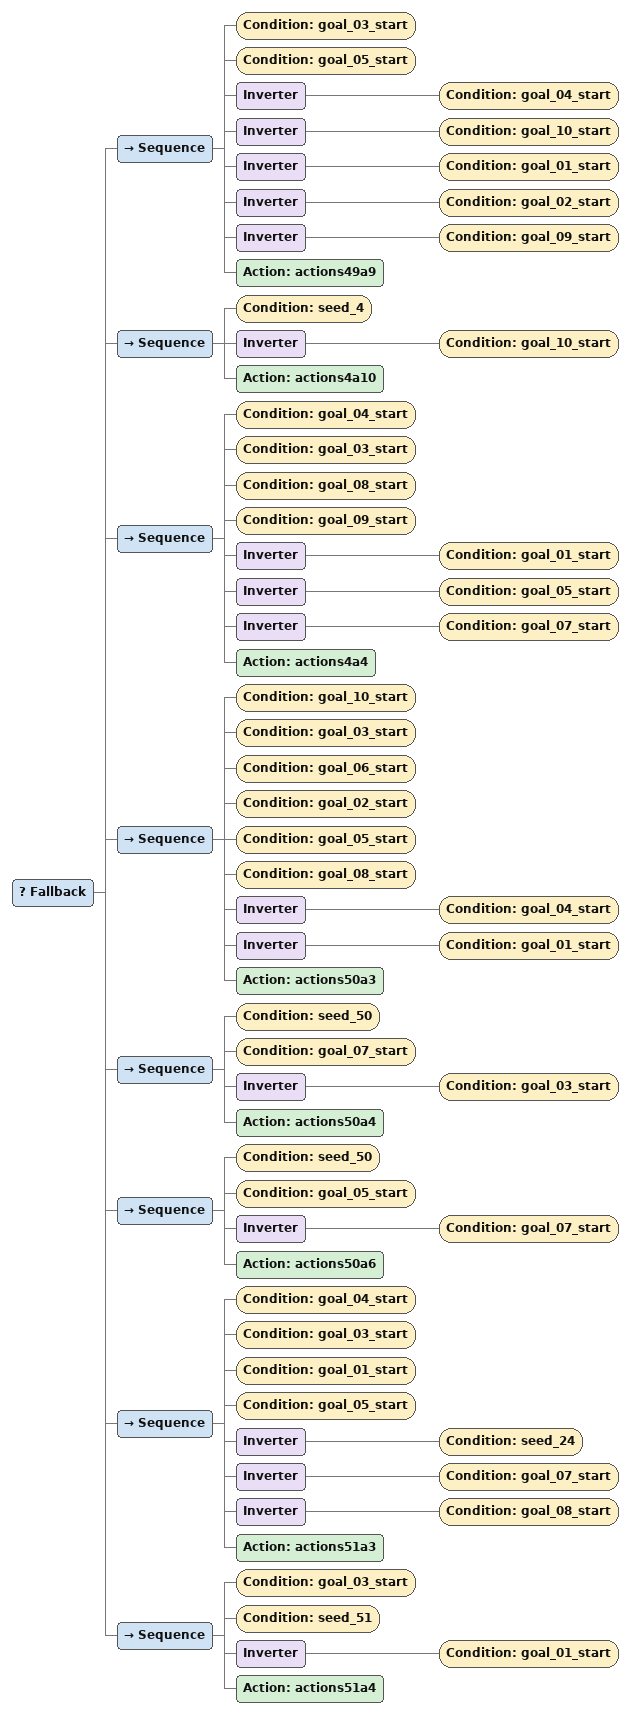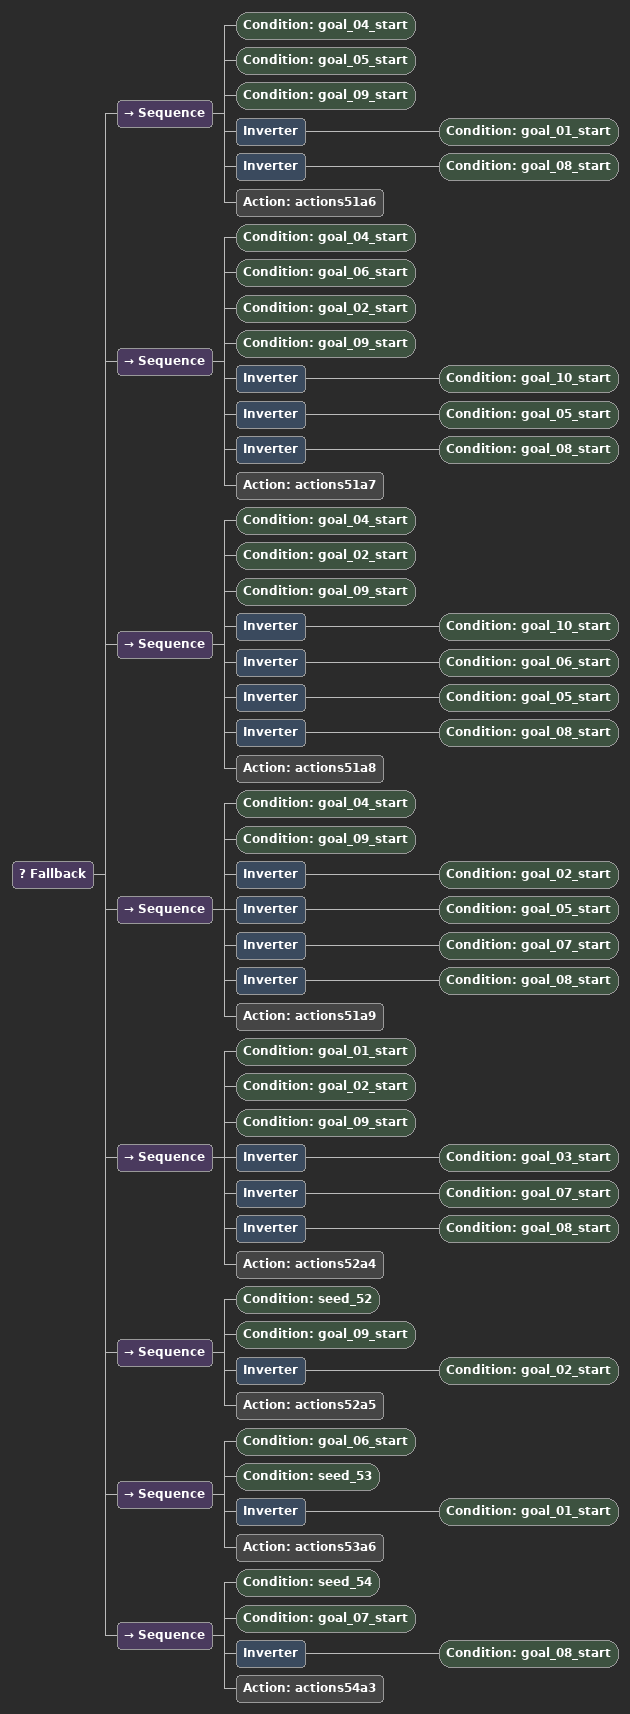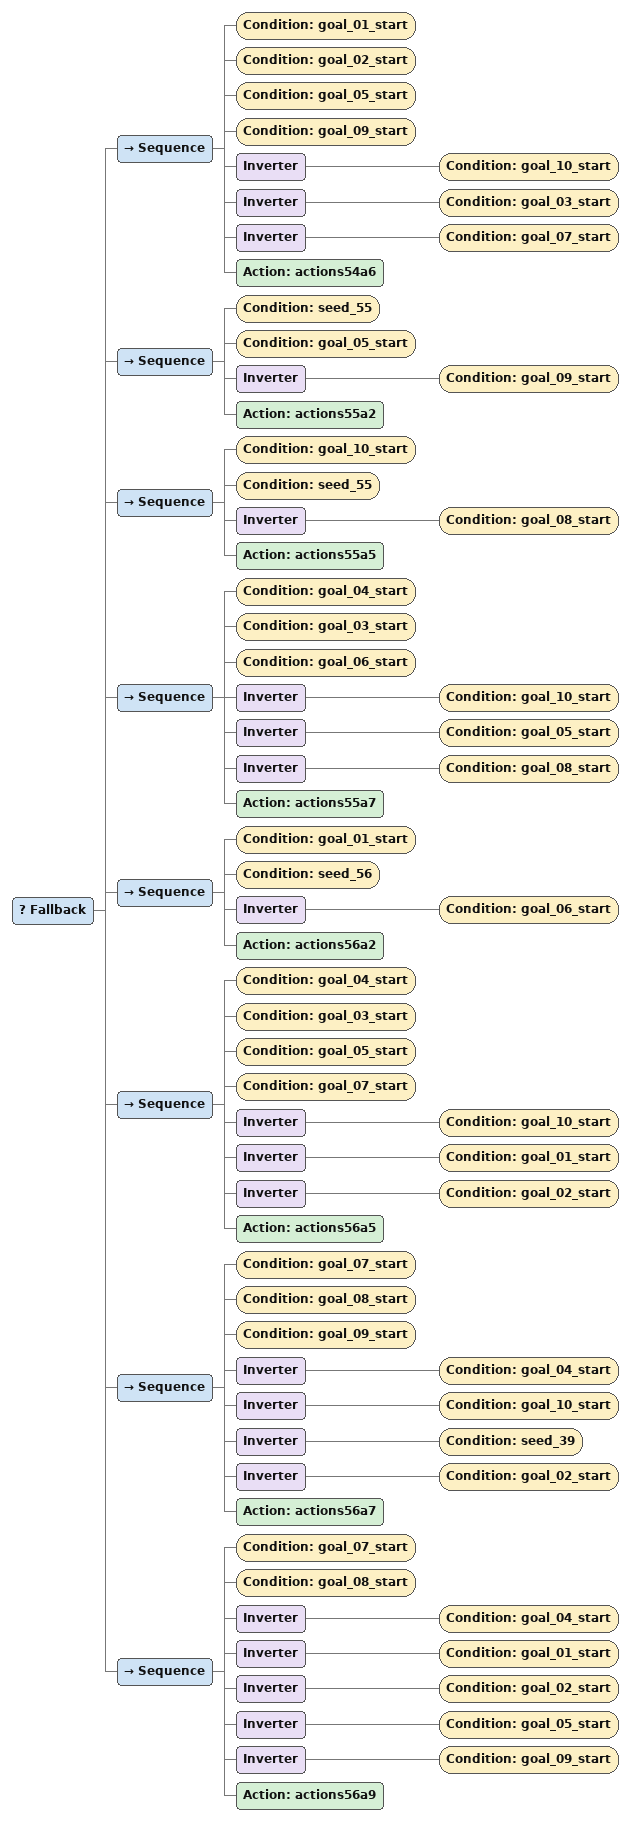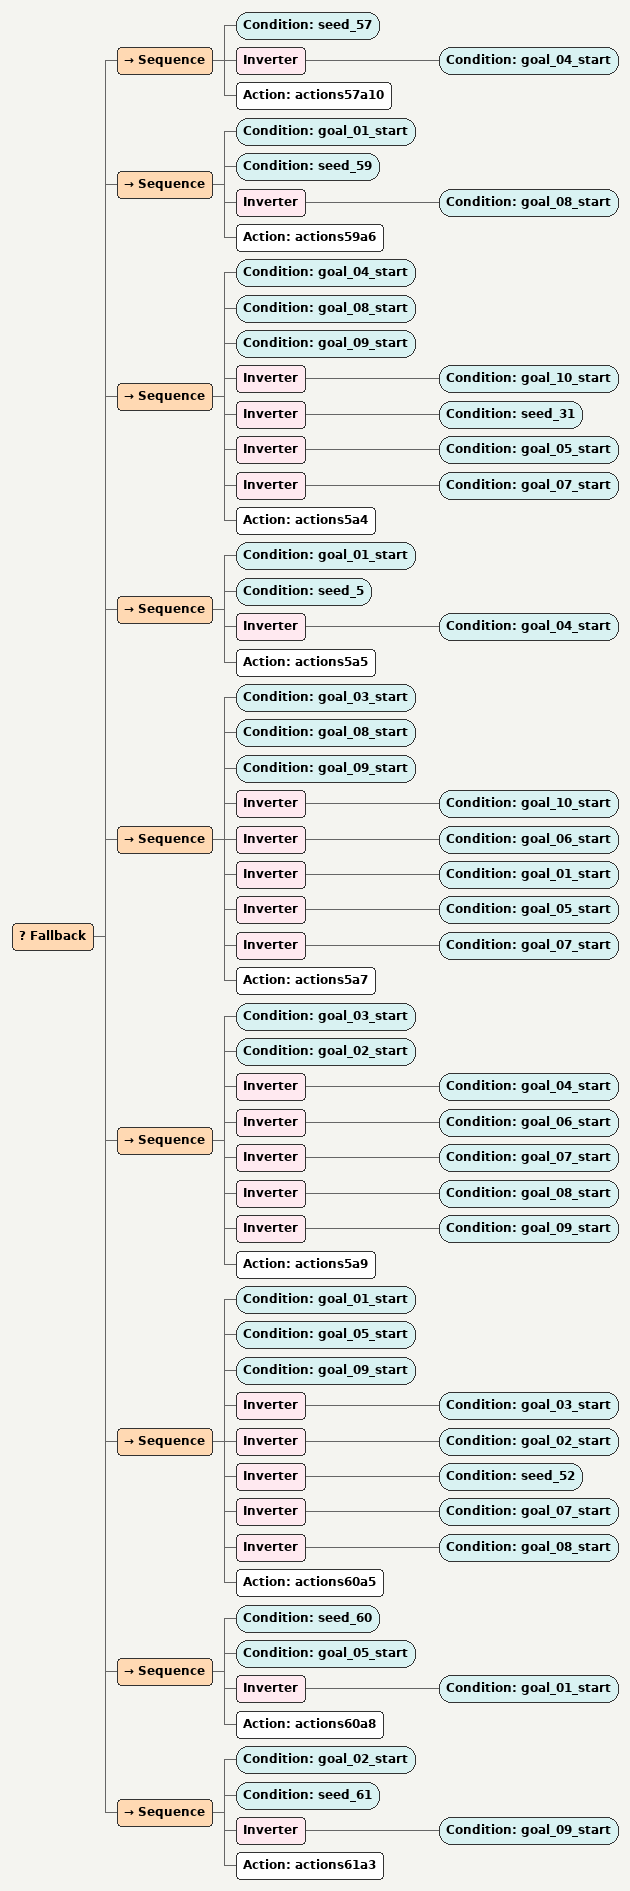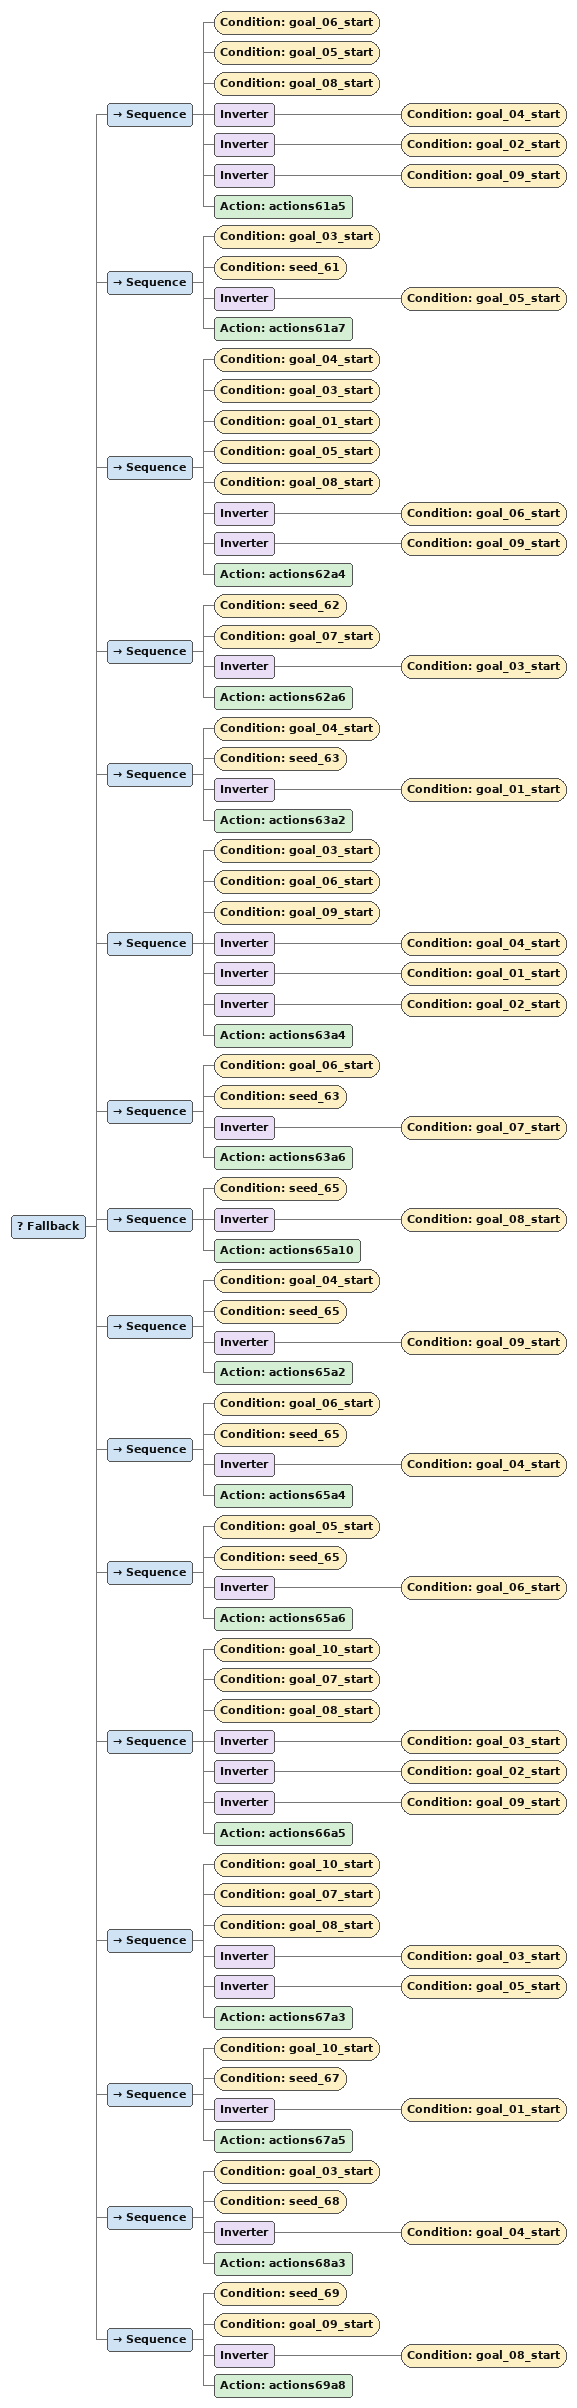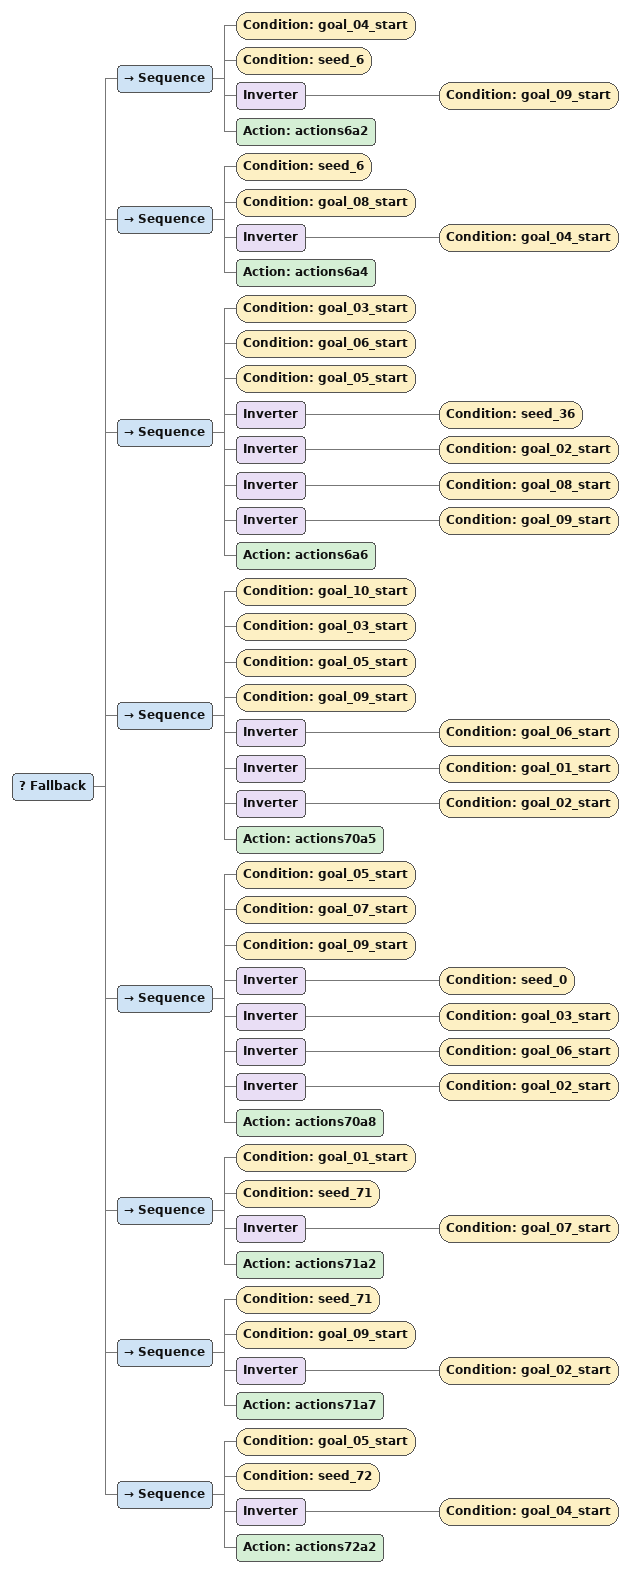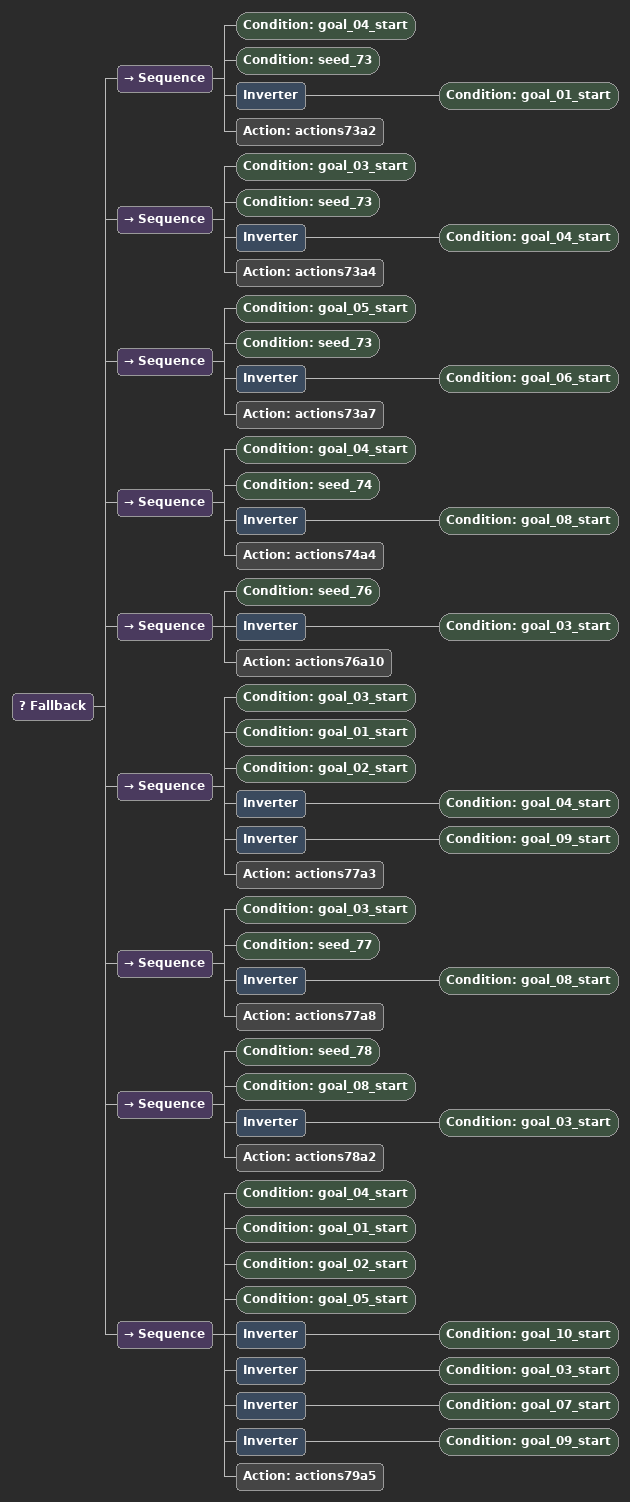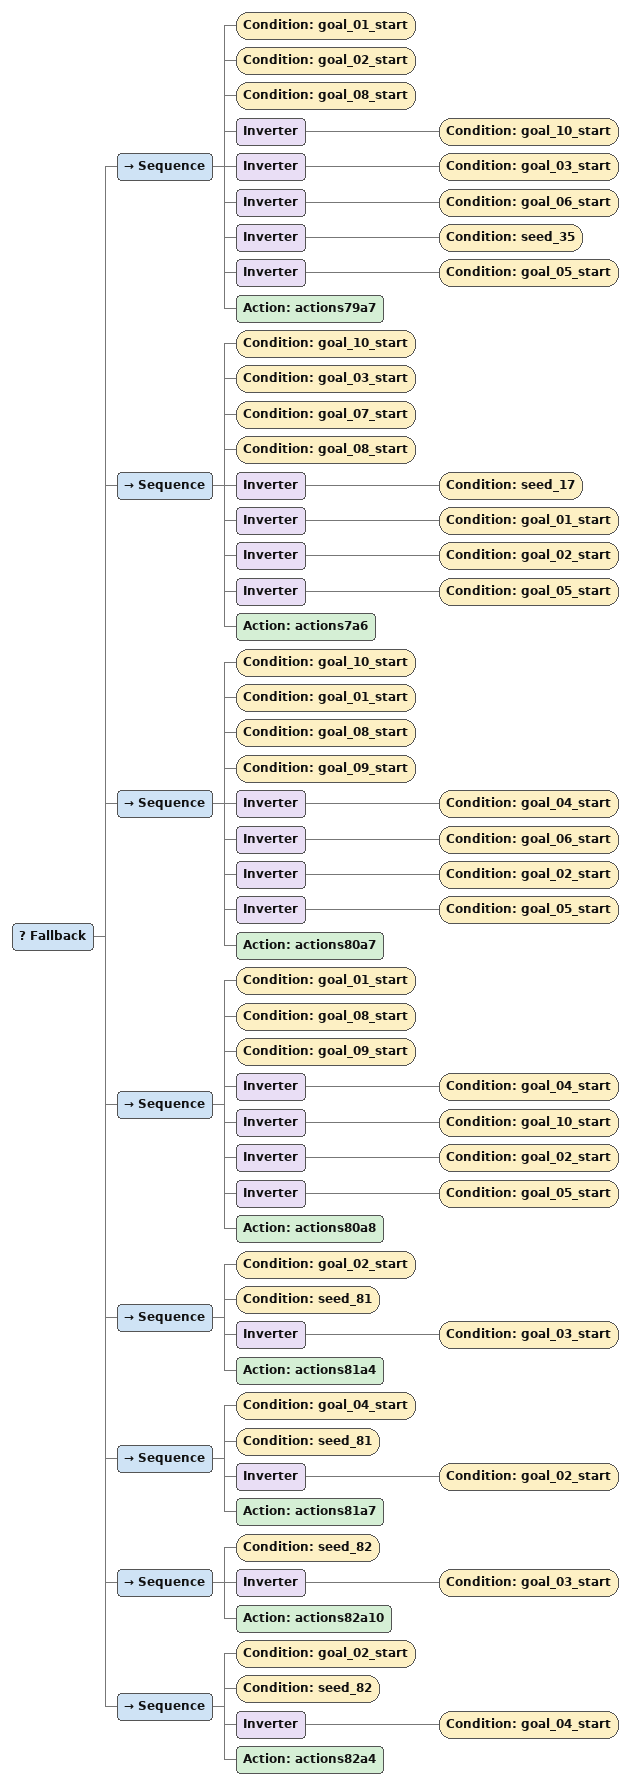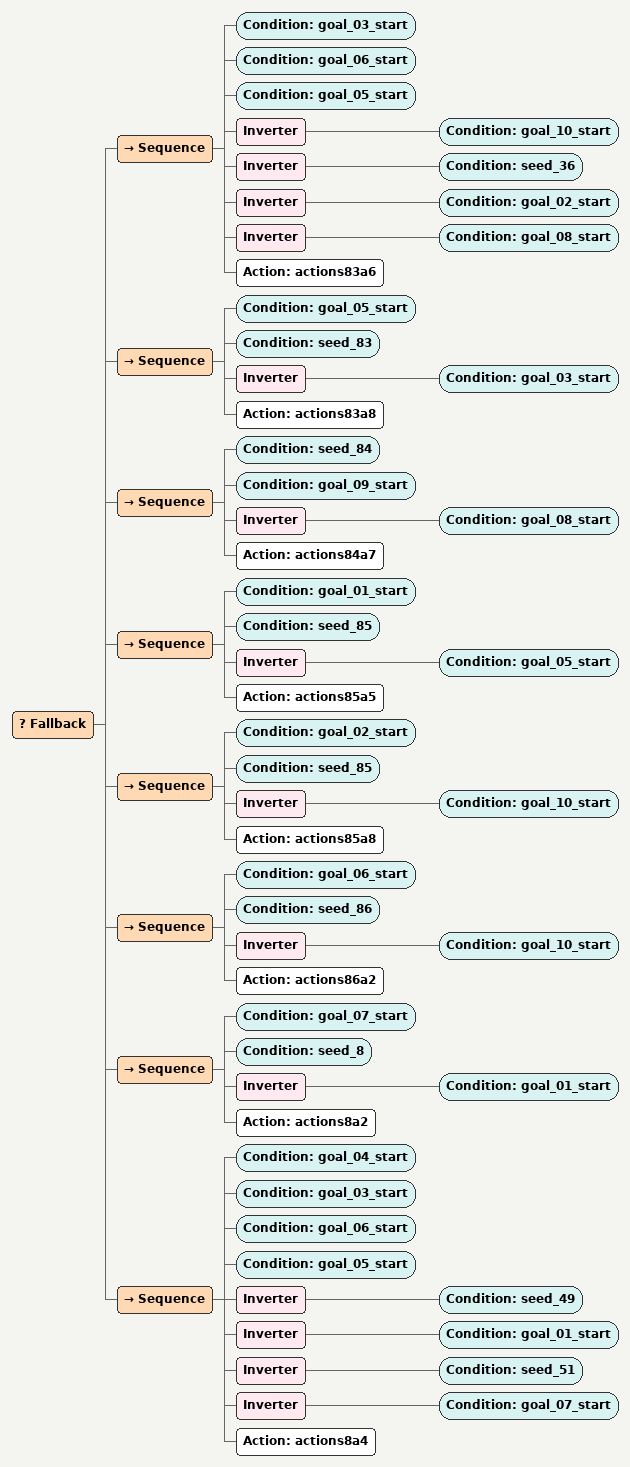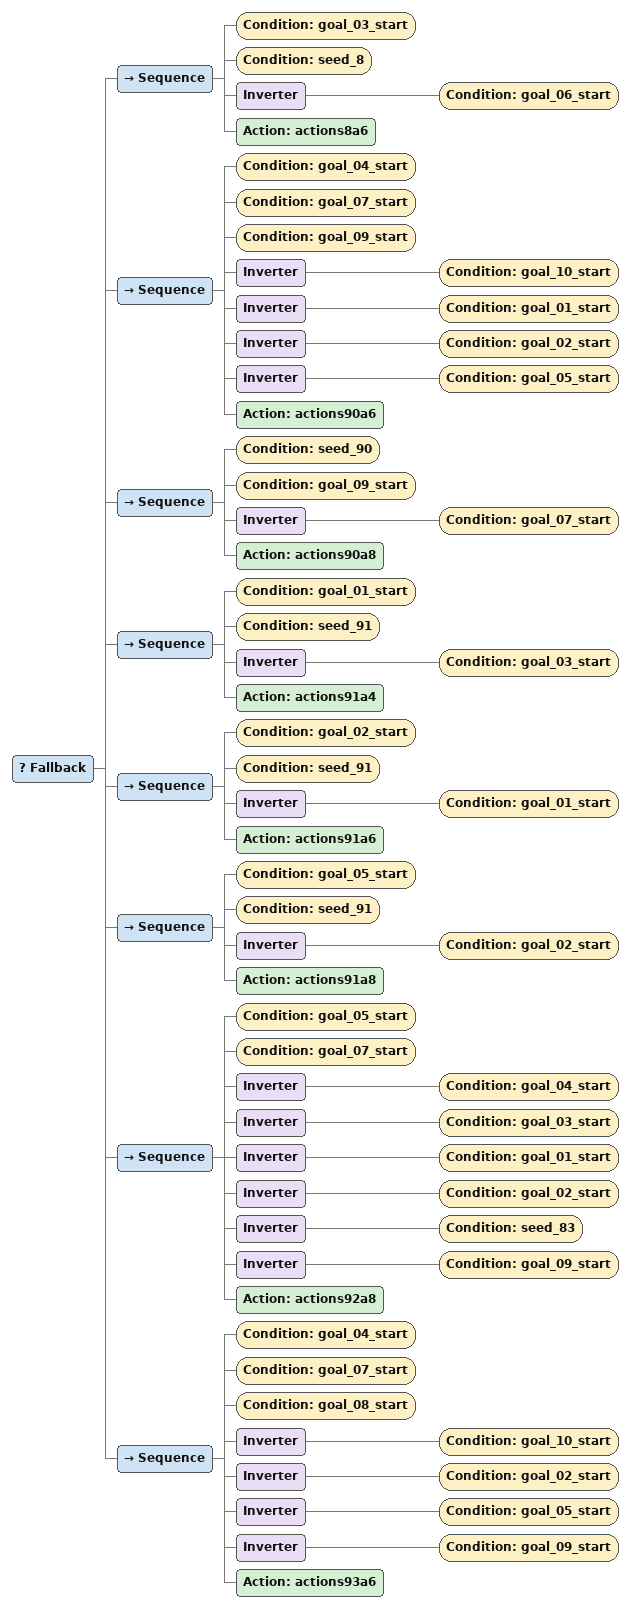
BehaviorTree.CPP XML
<Fallback>
      <Sequence>
        <Condition ID="goal_03_start"/>
        <Condition ID="goal_05_start"/>
        <Inverter>
          <Condition ID="goal_04_start"/>
        </Inverter>
        <Inverter>
          <Condition ID="goal_10_start"/>
        </Inverter>
        <Inverter>
          <Condition ID="goal_01_start"/>
        </Inverter>
        <Inverter>
          <Condition ID="goal_02_start"/>
        </Inverter>
        <Inverter>
          <Condition ID="goal_09_start"/>
        </Inverter>
        <Action ID="actions49a9"/>
      </Sequence>
      <Sequence>
        <Condition ID="seed_4"/>
        <Inverter>
          <Condition ID="goal_10_start"/>
        </Inverter>
        <Action ID="actions4a10"/>
      </Sequence>
      <Sequence>
        <Condition ID="goal_04_start"/>
        <Condition ID="goal_03_start"/>
        <Condition ID="goal_08_start"/>
        <Condition ID="goal_09_start"/>
        <Inverter>
          <Condition ID="goal_01_start"/>
        </Inverter>
        <Inverter>
          <Condition ID="goal_05_start"/>
        </Inverter>
        <Inverter>
          <Condition ID="goal_07_start"/>
        </Inverter>
        <Action ID="actions4a4"/>
      </Sequence>
      <Sequence>
        <Condition ID="goal_10_start"/>
        <Condition ID="goal_03_start"/>
        <Condition ID="goal_06_start"/>
        <Condition ID="goal_02_start"/>
        <Condition ID="goal_05_start"/>
        <Condition ID="goal_08_start"/>
        <Inverter>
          <Condition ID="goal_04_start"/>
        </Inverter>
        <Inverter>
          <Condition ID="goal_01_start"/>
        </Inverter>
        <Action ID="actions50a3"/>
      </Sequence>
      <Sequence>
        <Condition ID="seed_50"/>
        <Condition ID="goal_07_start"/>
        <Inverter>
          <Condition ID="goal_03_start"/>
        </Inverter>
        <Action ID="actions50a4"/>
      </Sequence>
      <Sequence>
        <Condition ID="seed_50"/>
        <Condition ID="goal_05_start"/>
        <Inverter>
          <Condition ID="goal_07_start"/>
        </Inverter>
        <Action ID="actions50a6"/>
      </Sequence>
      <Sequence>
        <Condition ID="goal_04_start"/>
        <Condition ID="goal_03_start"/>
        <Condition ID="goal_01_start"/>
        <Condition ID="goal_05_start"/>
        <Inverter>
          <Condition ID="seed_24"/>
        </Inverter>
        <Inverter>
          <Condition ID="goal_07_start"/>
        </Inverter>
        <Inverter>
          <Condition ID="goal_08_start"/>
        </Inverter>
        <Action ID="actions51a3"/>
      </Sequence>
      <Sequence>
        <Condition ID="goal_03_start"/>
        <Condition ID="seed_51"/>
        <Inverter>
          <Condition ID="goal_01_start"/>
        </Inverter>
        <Action ID="actions51a4"/>
      </Sequence>
</Fallback>

<Fallback>
      <Sequence>
        <Condition ID="goal_04_start"/>
        <Condition ID="goal_05_start"/>
        <Condition ID="goal_09_start"/>
        <Inverter>
          <Condition ID="goal_01_start"/>
        </Inverter>
        <Inverter>
          <Condition ID="goal_08_start"/>
        </Inverter>
        <Action ID="actions51a6"/>
      </Sequence>
      <Sequence>
        <Condition ID="goal_04_start"/>
        <Condition ID="goal_06_start"/>
        <Condition ID="goal_02_start"/>
        <Condition ID="goal_09_start"/>
        <Inverter>
          <Condition ID="goal_10_start"/>
        </Inverter>
        <Inverter>
          <Condition ID="goal_05_start"/>
        </Inverter>
        <Inverter>
          <Condition ID="goal_08_start"/>
        </Inverter>
        <Action ID="actions51a7"/>
      </Sequence>
      <Sequence>
        <Condition ID="goal_04_start"/>
        <Condition ID="goal_02_start"/>
        <Condition ID="goal_09_start"/>
        <Inverter>
          <Condition ID="goal_10_start"/>
        </Inverter>
        <Inverter>
          <Condition ID="goal_06_start"/>
        </Inverter>
        <Inverter>
          <Condition ID="goal_05_start"/>
        </Inverter>
        <Inverter>
          <Condition ID="goal_08_start"/>
        </Inverter>
        <Action ID="actions51a8"/>
      </Sequence>
      <Sequence>
        <Condition ID="goal_04_start"/>
        <Condition ID="goal_09_start"/>
        <Inverter>
          <Condition ID="goal_02_start"/>
        </Inverter>
        <Inverter>
          <Condition ID="goal_05_start"/>
        </Inverter>
        <Inverter>
          <Condition ID="goal_07_start"/>
        </Inverter>
        <Inverter>
          <Condition ID="goal_08_start"/>
        </Inverter>
        <Action ID="actions51a9"/>
      </Sequence>
      <Sequence>
        <Condition ID="goal_01_start"/>
        <Condition ID="goal_02_start"/>
        <Condition ID="goal_09_start"/>
        <Inverter>
          <Condition ID="goal_03_start"/>
        </Inverter>
        <Inverter>
          <Condition ID="goal_07_start"/>
        </Inverter>
        <Inverter>
          <Condition ID="goal_08_start"/>
        </Inverter>
        <Action ID="actions52a4"/>
      </Sequence>
      <Sequence>
        <Condition ID="seed_52"/>
        <Condition ID="goal_09_start"/>
        <Inverter>
          <Condition ID="goal_02_start"/>
        </Inverter>
        <Action ID="actions52a5"/>
      </Sequence>
      <Sequence>
        <Condition ID="goal_06_start"/>
        <Condition ID="seed_53"/>
        <Inverter>
          <Condition ID="goal_01_start"/>
        </Inverter>
        <Action ID="actions53a6"/>
      </Sequence>
      <Sequence>
        <Condition ID="seed_54"/>
        <Condition ID="goal_07_start"/>
        <Inverter>
          <Condition ID="goal_08_start"/>
        </Inverter>
        <Action ID="actions54a3"/>
      </Sequence>
</Fallback>

<Fallback>
      <Sequence>
        <Condition ID="goal_01_start"/>
        <Condition ID="goal_02_start"/>
        <Condition ID="goal_05_start"/>
        <Condition ID="goal_09_start"/>
        <Inverter>
          <Condition ID="goal_10_start"/>
        </Inverter>
        <Inverter>
          <Condition ID="goal_03_start"/>
        </Inverter>
        <Inverter>
          <Condition ID="goal_07_start"/>
        </Inverter>
        <Action ID="actions54a6"/>
      </Sequence>
      <Sequence>
        <Condition ID="seed_55"/>
        <Condition ID="goal_05_start"/>
        <Inverter>
          <Condition ID="goal_09_start"/>
        </Inverter>
        <Action ID="actions55a2"/>
      </Sequence>
      <Sequence>
        <Condition ID="goal_10_start"/>
        <Condition ID="seed_55"/>
        <Inverter>
          <Condition ID="goal_08_start"/>
        </Inverter>
        <Action ID="actions55a5"/>
      </Sequence>
      <Sequence>
        <Condition ID="goal_04_start"/>
        <Condition ID="goal_03_start"/>
        <Condition ID="goal_06_start"/>
        <Inverter>
          <Condition ID="goal_10_start"/>
        </Inverter>
        <Inverter>
          <Condition ID="goal_05_start"/>
        </Inverter>
        <Inverter>
          <Condition ID="goal_08_start"/>
        </Inverter>
        <Action ID="actions55a7"/>
      </Sequence>
      <Sequence>
        <Condition ID="goal_01_start"/>
        <Condition ID="seed_56"/>
        <Inverter>
          <Condition ID="goal_06_start"/>
        </Inverter>
        <Action ID="actions56a2"/>
      </Sequence>
      <Sequence>
        <Condition ID="goal_04_start"/>
        <Condition ID="goal_03_start"/>
        <Condition ID="goal_05_start"/>
        <Condition ID="goal_07_start"/>
        <Inverter>
          <Condition ID="goal_10_start"/>
        </Inverter>
        <Inverter>
          <Condition ID="goal_01_start"/>
        </Inverter>
        <Inverter>
          <Condition ID="goal_02_start"/>
        </Inverter>
        <Action ID="actions56a5"/>
      </Sequence>
      <Sequence>
        <Condition ID="goal_07_start"/>
        <Condition ID="goal_08_start"/>
        <Condition ID="goal_09_start"/>
        <Inverter>
          <Condition ID="goal_04_start"/>
        </Inverter>
        <Inverter>
          <Condition ID="goal_10_start"/>
        </Inverter>
        <Inverter>
          <Condition ID="seed_39"/>
        </Inverter>
        <Inverter>
          <Condition ID="goal_02_start"/>
        </Inverter>
        <Action ID="actions56a7"/>
      </Sequence>
      <Sequence>
        <Condition ID="goal_07_start"/>
        <Condition ID="goal_08_start"/>
        <Inverter>
          <Condition ID="goal_04_start"/>
        </Inverter>
        <Inverter>
          <Condition ID="goal_01_start"/>
        </Inverter>
        <Inverter>
          <Condition ID="goal_02_start"/>
        </Inverter>
        <Inverter>
          <Condition ID="goal_05_start"/>
        </Inverter>
        <Inverter>
          <Condition ID="goal_09_start"/>
        </Inverter>
        <Action ID="actions56a9"/>
      </Sequence>
</Fallback>

<Fallback>
      <Sequence>
        <Condition ID="seed_57"/>
        <Inverter>
          <Condition ID="goal_04_start"/>
        </Inverter>
        <Action ID="actions57a10"/>
      </Sequence>
      <Sequence>
        <Condition ID="goal_01_start"/>
        <Condition ID="seed_59"/>
        <Inverter>
          <Condition ID="goal_08_start"/>
        </Inverter>
        <Action ID="actions59a6"/>
      </Sequence>
      <Sequence>
        <Condition ID="goal_04_start"/>
        <Condition ID="goal_08_start"/>
        <Condition ID="goal_09_start"/>
        <Inverter>
          <Condition ID="goal_10_start"/>
        </Inverter>
        <Inverter>
          <Condition ID="seed_31"/>
        </Inverter>
        <Inverter>
          <Condition ID="goal_05_start"/>
        </Inverter>
        <Inverter>
          <Condition ID="goal_07_start"/>
        </Inverter>
        <Action ID="actions5a4"/>
      </Sequence>
      <Sequence>
        <Condition ID="goal_01_start"/>
        <Condition ID="seed_5"/>
        <Inverter>
          <Condition ID="goal_04_start"/>
        </Inverter>
        <Action ID="actions5a5"/>
      </Sequence>
      <Sequence>
        <Condition ID="goal_03_start"/>
        <Condition ID="goal_08_start"/>
        <Condition ID="goal_09_start"/>
        <Inverter>
          <Condition ID="goal_10_start"/>
        </Inverter>
        <Inverter>
          <Condition ID="goal_06_start"/>
        </Inverter>
        <Inverter>
          <Condition ID="goal_01_start"/>
        </Inverter>
        <Inverter>
          <Condition ID="goal_05_start"/>
        </Inverter>
        <Inverter>
          <Condition ID="goal_07_start"/>
        </Inverter>
        <Action ID="actions5a7"/>
      </Sequence>
      <Sequence>
        <Condition ID="goal_03_start"/>
        <Condition ID="goal_02_start"/>
        <Inverter>
          <Condition ID="goal_04_start"/>
        </Inverter>
        <Inverter>
          <Condition ID="goal_06_start"/>
        </Inverter>
        <Inverter>
          <Condition ID="goal_07_start"/>
        </Inverter>
        <Inverter>
          <Condition ID="goal_08_start"/>
        </Inverter>
        <Inverter>
          <Condition ID="goal_09_start"/>
        </Inverter>
        <Action ID="actions5a9"/>
      </Sequence>
      <Sequence>
        <Condition ID="goal_01_start"/>
        <Condition ID="goal_05_start"/>
        <Condition ID="goal_09_start"/>
        <Inverter>
          <Condition ID="goal_03_start"/>
        </Inverter>
        <Inverter>
          <Condition ID="goal_02_start"/>
        </Inverter>
        <Inverter>
          <Condition ID="seed_52"/>
        </Inverter>
        <Inverter>
          <Condition ID="goal_07_start"/>
        </Inverter>
        <Inverter>
          <Condition ID="goal_08_start"/>
        </Inverter>
        <Action ID="actions60a5"/>
      </Sequence>
      <Sequence>
        <Condition ID="seed_60"/>
        <Condition ID="goal_05_start"/>
        <Inverter>
          <Condition ID="goal_01_start"/>
        </Inverter>
        <Action ID="actions60a8"/>
      </Sequence>
      <Sequence>
        <Condition ID="goal_02_start"/>
        <Condition ID="seed_61"/>
        <Inverter>
          <Condition ID="goal_09_start"/>
        </Inverter>
        <Action ID="actions61a3"/>
      </Sequence>
</Fallback>

<Fallback>
      <Sequence>
        <Condition ID="goal_06_start"/>
        <Condition ID="goal_05_start"/>
        <Condition ID="goal_08_start"/>
        <Inverter>
          <Condition ID="goal_04_start"/>
        </Inverter>
        <Inverter>
          <Condition ID="goal_02_start"/>
        </Inverter>
        <Inverter>
          <Condition ID="goal_09_start"/>
        </Inverter>
        <Action ID="actions61a5"/>
      </Sequence>
      <Sequence>
        <Condition ID="goal_03_start"/>
        <Condition ID="seed_61"/>
        <Inverter>
          <Condition ID="goal_05_start"/>
        </Inverter>
        <Action ID="actions61a7"/>
      </Sequence>
      <Sequence>
        <Condition ID="goal_04_start"/>
        <Condition ID="goal_03_start"/>
        <Condition ID="goal_01_start"/>
        <Condition ID="goal_05_start"/>
        <Condition ID="goal_08_start"/>
        <Inverter>
          <Condition ID="goal_06_start"/>
        </Inverter>
        <Inverter>
          <Condition ID="goal_09_start"/>
        </Inverter>
        <Action ID="actions62a4"/>
      </Sequence>
      <Sequence>
        <Condition ID="seed_62"/>
        <Condition ID="goal_07_start"/>
        <Inverter>
          <Condition ID="goal_03_start"/>
        </Inverter>
        <Action ID="actions62a6"/>
      </Sequence>
      <Sequence>
        <Condition ID="goal_04_start"/>
        <Condition ID="seed_63"/>
        <Inverter>
          <Condition ID="goal_01_start"/>
        </Inverter>
        <Action ID="actions63a2"/>
      </Sequence>
      <Sequence>
        <Condition ID="goal_03_start"/>
        <Condition ID="goal_06_start"/>
        <Condition ID="goal_09_start"/>
        <Inverter>
          <Condition ID="goal_04_start"/>
        </Inverter>
        <Inverter>
          <Condition ID="goal_01_start"/>
        </Inverter>
        <Inverter>
          <Condition ID="goal_02_start"/>
        </Inverter>
        <Action ID="actions63a4"/>
      </Sequence>
      <Sequence>
        <Condition ID="goal_06_start"/>
        <Condition ID="seed_63"/>
        <Inverter>
          <Condition ID="goal_07_start"/>
        </Inverter>
        <Action ID="actions63a6"/>
      </Sequence>
      <Sequence>
        <Condition ID="seed_65"/>
        <Inverter>
          <Condition ID="goal_08_start"/>
        </Inverter>
        <Action ID="actions65a10"/>
      </Sequence>
      <Sequence>
        <Condition ID="goal_04_start"/>
        <Condition ID="seed_65"/>
        <Inverter>
          <Condition ID="goal_09_start"/>
        </Inverter>
        <Action ID="actions65a2"/>
      </Sequence>
      <Sequence>
        <Condition ID="goal_06_start"/>
        <Condition ID="seed_65"/>
        <Inverter>
          <Condition ID="goal_04_start"/>
        </Inverter>
        <Action ID="actions65a4"/>
      </Sequence>
      <Sequence>
        <Condition ID="goal_05_start"/>
        <Condition ID="seed_65"/>
        <Inverter>
          <Condition ID="goal_06_start"/>
        </Inverter>
        <Action ID="actions65a6"/>
      </Sequence>
      <Sequence>
        <Condition ID="goal_10_start"/>
        <Condition ID="goal_07_start"/>
        <Condition ID="goal_08_start"/>
        <Inverter>
          <Condition ID="goal_03_start"/>
        </Inverter>
        <Inverter>
          <Condition ID="goal_02_start"/>
        </Inverter>
        <Inverter>
          <Condition ID="goal_09_start"/>
        </Inverter>
        <Action ID="actions66a5"/>
      </Sequence>
      <Sequence>
        <Condition ID="goal_10_start"/>
        <Condition ID="goal_07_start"/>
        <Condition ID="goal_08_start"/>
        <Inverter>
          <Condition ID="goal_03_start"/>
        </Inverter>
        <Inverter>
          <Condition ID="goal_05_start"/>
        </Inverter>
        <Action ID="actions67a3"/>
      </Sequence>
      <Sequence>
        <Condition ID="goal_10_start"/>
        <Condition ID="seed_67"/>
        <Inverter>
          <Condition ID="goal_01_start"/>
        </Inverter>
        <Action ID="actions67a5"/>
      </Sequence>
      <Sequence>
        <Condition ID="goal_03_start"/>
        <Condition ID="seed_68"/>
        <Inverter>
          <Condition ID="goal_04_start"/>
        </Inverter>
        <Action ID="actions68a3"/>
      </Sequence>
      <Sequence>
        <Condition ID="seed_69"/>
        <Condition ID="goal_09_start"/>
        <Inverter>
          <Condition ID="goal_08_start"/>
        </Inverter>
        <Action ID="actions69a8"/>
      </Sequence>
</Fallback>

<Fallback>
      <Sequence>
        <Condition ID="goal_04_start"/>
        <Condition ID="seed_6"/>
        <Inverter>
          <Condition ID="goal_09_start"/>
        </Inverter>
        <Action ID="actions6a2"/>
      </Sequence>
      <Sequence>
        <Condition ID="seed_6"/>
        <Condition ID="goal_08_start"/>
        <Inverter>
          <Condition ID="goal_04_start"/>
        </Inverter>
        <Action ID="actions6a4"/>
      </Sequence>
      <Sequence>
        <Condition ID="goal_03_start"/>
        <Condition ID="goal_06_start"/>
        <Condition ID="goal_05_start"/>
        <Inverter>
          <Condition ID="seed_36"/>
        </Inverter>
        <Inverter>
          <Condition ID="goal_02_start"/>
        </Inverter>
        <Inverter>
          <Condition ID="goal_08_start"/>
        </Inverter>
        <Inverter>
          <Condition ID="goal_09_start"/>
        </Inverter>
        <Action ID="actions6a6"/>
      </Sequence>
      <Sequence>
        <Condition ID="goal_10_start"/>
        <Condition ID="goal_03_start"/>
        <Condition ID="goal_05_start"/>
        <Condition ID="goal_09_start"/>
        <Inverter>
          <Condition ID="goal_06_start"/>
        </Inverter>
        <Inverter>
          <Condition ID="goal_01_start"/>
        </Inverter>
        <Inverter>
          <Condition ID="goal_02_start"/>
        </Inverter>
        <Action ID="actions70a5"/>
      </Sequence>
      <Sequence>
        <Condition ID="goal_05_start"/>
        <Condition ID="goal_07_start"/>
        <Condition ID="goal_09_start"/>
        <Inverter>
          <Condition ID="seed_0"/>
        </Inverter>
        <Inverter>
          <Condition ID="goal_03_start"/>
        </Inverter>
        <Inverter>
          <Condition ID="goal_06_start"/>
        </Inverter>
        <Inverter>
          <Condition ID="goal_02_start"/>
        </Inverter>
        <Action ID="actions70a8"/>
      </Sequence>
      <Sequence>
        <Condition ID="goal_01_start"/>
        <Condition ID="seed_71"/>
        <Inverter>
          <Condition ID="goal_07_start"/>
        </Inverter>
        <Action ID="actions71a2"/>
      </Sequence>
      <Sequence>
        <Condition ID="seed_71"/>
        <Condition ID="goal_09_start"/>
        <Inverter>
          <Condition ID="goal_02_start"/>
        </Inverter>
        <Action ID="actions71a7"/>
      </Sequence>
      <Sequence>
        <Condition ID="goal_05_start"/>
        <Condition ID="seed_72"/>
        <Inverter>
          <Condition ID="goal_04_start"/>
        </Inverter>
        <Action ID="actions72a2"/>
      </Sequence>
</Fallback>

<Fallback>
      <Sequence>
        <Condition ID="goal_04_start"/>
        <Condition ID="seed_73"/>
        <Inverter>
          <Condition ID="goal_01_start"/>
        </Inverter>
        <Action ID="actions73a2"/>
      </Sequence>
      <Sequence>
        <Condition ID="goal_03_start"/>
        <Condition ID="seed_73"/>
        <Inverter>
          <Condition ID="goal_04_start"/>
        </Inverter>
        <Action ID="actions73a4"/>
      </Sequence>
      <Sequence>
        <Condition ID="goal_05_start"/>
        <Condition ID="seed_73"/>
        <Inverter>
          <Condition ID="goal_06_start"/>
        </Inverter>
        <Action ID="actions73a7"/>
      </Sequence>
      <Sequence>
        <Condition ID="goal_04_start"/>
        <Condition ID="seed_74"/>
        <Inverter>
          <Condition ID="goal_08_start"/>
        </Inverter>
        <Action ID="actions74a4"/>
      </Sequence>
      <Sequence>
        <Condition ID="seed_76"/>
        <Inverter>
          <Condition ID="goal_03_start"/>
        </Inverter>
        <Action ID="actions76a10"/>
      </Sequence>
      <Sequence>
        <Condition ID="goal_03_start"/>
        <Condition ID="goal_01_start"/>
        <Condition ID="goal_02_start"/>
        <Inverter>
          <Condition ID="goal_04_start"/>
        </Inverter>
        <Inverter>
          <Condition ID="goal_09_start"/>
        </Inverter>
        <Action ID="actions77a3"/>
      </Sequence>
      <Sequence>
        <Condition ID="goal_03_start"/>
        <Condition ID="seed_77"/>
        <Inverter>
          <Condition ID="goal_08_start"/>
        </Inverter>
        <Action ID="actions77a8"/>
      </Sequence>
      <Sequence>
        <Condition ID="seed_78"/>
        <Condition ID="goal_08_start"/>
        <Inverter>
          <Condition ID="goal_03_start"/>
        </Inverter>
        <Action ID="actions78a2"/>
      </Sequence>
      <Sequence>
        <Condition ID="goal_04_start"/>
        <Condition ID="goal_01_start"/>
        <Condition ID="goal_02_start"/>
        <Condition ID="goal_05_start"/>
        <Inverter>
          <Condition ID="goal_10_start"/>
        </Inverter>
        <Inverter>
          <Condition ID="goal_03_start"/>
        </Inverter>
        <Inverter>
          <Condition ID="goal_07_start"/>
        </Inverter>
        <Inverter>
          <Condition ID="goal_09_start"/>
        </Inverter>
        <Action ID="actions79a5"/>
      </Sequence>
</Fallback>

<Fallback>
      <Sequence>
        <Condition ID="goal_01_start"/>
        <Condition ID="goal_02_start"/>
        <Condition ID="goal_08_start"/>
        <Inverter>
          <Condition ID="goal_10_start"/>
        </Inverter>
        <Inverter>
          <Condition ID="goal_03_start"/>
        </Inverter>
        <Inverter>
          <Condition ID="goal_06_start"/>
        </Inverter>
        <Inverter>
          <Condition ID="seed_35"/>
        </Inverter>
        <Inverter>
          <Condition ID="goal_05_start"/>
        </Inverter>
        <Action ID="actions79a7"/>
      </Sequence>
      <Sequence>
        <Condition ID="goal_10_start"/>
        <Condition ID="goal_03_start"/>
        <Condition ID="goal_07_start"/>
        <Condition ID="goal_08_start"/>
        <Inverter>
          <Condition ID="seed_17"/>
        </Inverter>
        <Inverter>
          <Condition ID="goal_01_start"/>
        </Inverter>
        <Inverter>
          <Condition ID="goal_02_start"/>
        </Inverter>
        <Inverter>
          <Condition ID="goal_05_start"/>
        </Inverter>
        <Action ID="actions7a6"/>
      </Sequence>
      <Sequence>
        <Condition ID="goal_10_start"/>
        <Condition ID="goal_01_start"/>
        <Condition ID="goal_08_start"/>
        <Condition ID="goal_09_start"/>
        <Inverter>
          <Condition ID="goal_04_start"/>
        </Inverter>
        <Inverter>
          <Condition ID="goal_06_start"/>
        </Inverter>
        <Inverter>
          <Condition ID="goal_02_start"/>
        </Inverter>
        <Inverter>
          <Condition ID="goal_05_start"/>
        </Inverter>
        <Action ID="actions80a7"/>
      </Sequence>
      <Sequence>
        <Condition ID="goal_01_start"/>
        <Condition ID="goal_08_start"/>
        <Condition ID="goal_09_start"/>
        <Inverter>
          <Condition ID="goal_04_start"/>
        </Inverter>
        <Inverter>
          <Condition ID="goal_10_start"/>
        </Inverter>
        <Inverter>
          <Condition ID="goal_02_start"/>
        </Inverter>
        <Inverter>
          <Condition ID="goal_05_start"/>
        </Inverter>
        <Action ID="actions80a8"/>
      </Sequence>
      <Sequence>
        <Condition ID="goal_02_start"/>
        <Condition ID="seed_81"/>
        <Inverter>
          <Condition ID="goal_03_start"/>
        </Inverter>
        <Action ID="actions81a4"/>
      </Sequence>
      <Sequence>
        <Condition ID="goal_04_start"/>
        <Condition ID="seed_81"/>
        <Inverter>
          <Condition ID="goal_02_start"/>
        </Inverter>
        <Action ID="actions81a7"/>
      </Sequence>
      <Sequence>
        <Condition ID="seed_82"/>
        <Inverter>
          <Condition ID="goal_03_start"/>
        </Inverter>
        <Action ID="actions82a10"/>
      </Sequence>
      <Sequence>
        <Condition ID="goal_02_start"/>
        <Condition ID="seed_82"/>
        <Inverter>
          <Condition ID="goal_04_start"/>
        </Inverter>
        <Action ID="actions82a4"/>
      </Sequence>
</Fallback>

<Fallback>
      <Sequence>
        <Condition ID="goal_03_start"/>
        <Condition ID="goal_06_start"/>
        <Condition ID="goal_05_start"/>
        <Inverter>
          <Condition ID="goal_10_start"/>
        </Inverter>
        <Inverter>
          <Condition ID="seed_36"/>
        </Inverter>
        <Inverter>
          <Condition ID="goal_02_start"/>
        </Inverter>
        <Inverter>
          <Condition ID="goal_08_start"/>
        </Inverter>
        <Action ID="actions83a6"/>
      </Sequence>
      <Sequence>
        <Condition ID="goal_05_start"/>
        <Condition ID="seed_83"/>
        <Inverter>
          <Condition ID="goal_03_start"/>
        </Inverter>
        <Action ID="actions83a8"/>
      </Sequence>
      <Sequence>
        <Condition ID="seed_84"/>
        <Condition ID="goal_09_start"/>
        <Inverter>
          <Condition ID="goal_08_start"/>
        </Inverter>
        <Action ID="actions84a7"/>
      </Sequence>
      <Sequence>
        <Condition ID="goal_01_start"/>
        <Condition ID="seed_85"/>
        <Inverter>
          <Condition ID="goal_05_start"/>
        </Inverter>
        <Action ID="actions85a5"/>
      </Sequence>
      <Sequence>
        <Condition ID="goal_02_start"/>
        <Condition ID="seed_85"/>
        <Inverter>
          <Condition ID="goal_10_start"/>
        </Inverter>
        <Action ID="actions85a8"/>
      </Sequence>
      <Sequence>
        <Condition ID="goal_06_start"/>
        <Condition ID="seed_86"/>
        <Inverter>
          <Condition ID="goal_10_start"/>
        </Inverter>
        <Action ID="actions86a2"/>
      </Sequence>
      <Sequence>
        <Condition ID="goal_07_start"/>
        <Condition ID="seed_8"/>
        <Inverter>
          <Condition ID="goal_01_start"/>
        </Inverter>
        <Action ID="actions8a2"/>
      </Sequence>
      <Sequence>
        <Condition ID="goal_04_start"/>
        <Condition ID="goal_03_start"/>
        <Condition ID="goal_06_start"/>
        <Condition ID="goal_05_start"/>
        <Inverter>
          <Condition ID="seed_49"/>
        </Inverter>
        <Inverter>
          <Condition ID="goal_01_start"/>
        </Inverter>
        <Inverter>
          <Condition ID="seed_51"/>
        </Inverter>
        <Inverter>
          <Condition ID="goal_07_start"/>
        </Inverter>
        <Action ID="actions8a4"/>
      </Sequence>
</Fallback>

<Fallback>
      <Sequence>
        <Condition ID="goal_03_start"/>
        <Condition ID="seed_8"/>
        <Inverter>
          <Condition ID="goal_06_start"/>
        </Inverter>
        <Action ID="actions8a6"/>
      </Sequence>
      <Sequence>
        <Condition ID="goal_04_start"/>
        <Condition ID="goal_07_start"/>
        <Condition ID="goal_09_start"/>
        <Inverter>
          <Condition ID="goal_10_start"/>
        </Inverter>
        <Inverter>
          <Condition ID="goal_01_start"/>
        </Inverter>
        <Inverter>
          <Condition ID="goal_02_start"/>
        </Inverter>
        <Inverter>
          <Condition ID="goal_05_start"/>
        </Inverter>
        <Action ID="actions90a6"/>
      </Sequence>
      <Sequence>
        <Condition ID="seed_90"/>
        <Condition ID="goal_09_start"/>
        <Inverter>
          <Condition ID="goal_07_start"/>
        </Inverter>
        <Action ID="actions90a8"/>
      </Sequence>
      <Sequence>
        <Condition ID="goal_01_start"/>
        <Condition ID="seed_91"/>
        <Inverter>
          <Condition ID="goal_03_start"/>
        </Inverter>
        <Action ID="actions91a4"/>
      </Sequence>
      <Sequence>
        <Condition ID="goal_02_start"/>
        <Condition ID="seed_91"/>
        <Inverter>
          <Condition ID="goal_01_start"/>
        </Inverter>
        <Action ID="actions91a6"/>
      </Sequence>
      <Sequence>
        <Condition ID="goal_05_start"/>
        <Condition ID="seed_91"/>
        <Inverter>
          <Condition ID="goal_02_start"/>
        </Inverter>
        <Action ID="actions91a8"/>
      </Sequence>
      <Sequence>
        <Condition ID="goal_05_start"/>
        <Condition ID="goal_07_start"/>
        <Inverter>
          <Condition ID="goal_04_start"/>
        </Inverter>
        <Inverter>
          <Condition ID="goal_03_start"/>
        </Inverter>
        <Inverter>
          <Condition ID="goal_01_start"/>
        </Inverter>
        <Inverter>
          <Condition ID="goal_02_start"/>
        </Inverter>
        <Inverter>
          <Condition ID="seed_83"/>
        </Inverter>
        <Inverter>
          <Condition ID="goal_09_start"/>
        </Inverter>
        <Action ID="actions92a8"/>
      </Sequence>
      <Sequence>
        <Condition ID="goal_04_start"/>
        <Condition ID="goal_07_start"/>
        <Condition ID="goal_08_start"/>
        <Inverter>
          <Condition ID="goal_10_start"/>
        </Inverter>
        <Inverter>
          <Condition ID="goal_02_start"/>
        </Inverter>
        <Inverter>
          <Condition ID="goal_05_start"/>
        </Inverter>
        <Inverter>
          <Condition ID="goal_09_start"/>
        </Inverter>
        <Action ID="actions93a6"/>
      </Sequence>
</Fallback>
